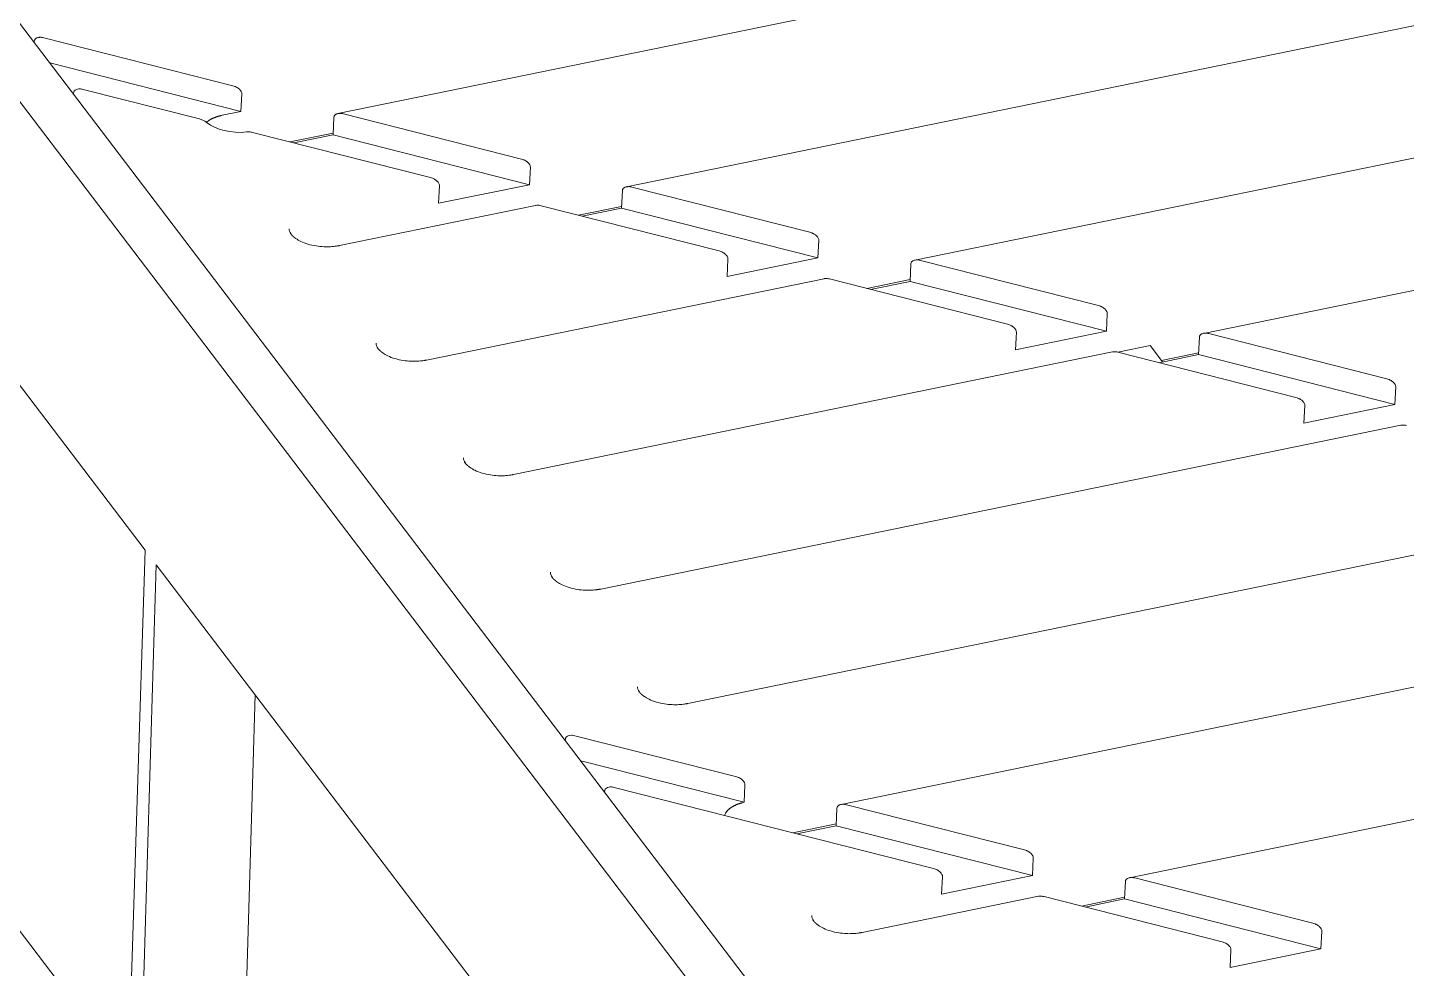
# Model space of a CAD drawing. Header units: millimetres. Extents: x 4267 to 8467, y 166 to 3136.
# Drawn here: x 4756.8 to 4846.7, y 1639.5 to 1700.8 of the extents above; entities that cross this region are included whole.
import ezdxf

# ---------------------------------------------------------------- set-up
doc = ezdxf.new("R2010")
doc.units = ezdxf.units.MM
doc.styles.get("Standard").update_dxf_attribs({"font": 'SimSun.ttf'})
doc.dimstyles.new('ISO-25', dxfattribs={"dimtxt": 2.5, "dimasz": 2.5, "dimexe": 1.25, "dimexo": 0.625, "dimtad": 1, "dimtxsty": 'Standard', "dimcen": 2.5, "dimadec": 0, "dimazin": 0, "dimtfac": 1, "dimtmove": 0, "dimatfit": 3, "dimfxl": 1, "dimarcsym": 0})

msp = doc.modelspace()

# ---------------------------------------------------------------- linework, layer by layer
at = {"linetype": 'Continuous', "lineweight": 5}
for p, q in [((4835.503, 1596.97, 326.374), (4654.46, 1834.855, 326.374)), ((4832.151, 1596.284, 326.374), (4651.108, 1834.169, 326.374)), ((4851.156, 1710.351, 326.374), (4777.037, 1695.184, 326.374)), ((4859.159, 1703.366, 326.374), (4795.843, 1690.409, 326.374)), ((4757.236, 1699.906, 326.374), (4757.23, 1699.819, 326.374)), ((4757.855, 1700.127, 326.374), (4770.189, 1696.996, 326.374)), ((4770.713, 1695.322, 326.374), (4758.243, 1698.488, 326.374)), ((4759.799, 1696.538, 326.374), (4759.792, 1696.452, 326.374)), ((4768.003, 1694.834, 326.374), (4760.418, 1696.76, 326.374)), ((4770.77, 1696.463, 326.374), (4770.713, 1695.322, 326.374)), ((4770.713, 1695.322, 326.374), (4769.491, 1695.072, 326.374)), ((4864.838, 1695.904, 326.374), (4814.649, 1685.635, 326.374)), ((4776.715, 1693.798, 326.374), (4776.772, 1694.939, 326.374)), ((4788.995, 1692.221, 326.374), (4777.391, 1695.167, 326.374)), ((4743.437, 1694.357, 326.374), (4764.457, 1666.736, 326.374)), ((4783.07, 1691.008, 326.374), (4771.463, 1693.955, 326.374)), ((4776.721, 1693.913, 326.374), (4773.901, 1693.336, 326.374)), ((4774.15, 1693.273, 326.374), (4776.715, 1693.798, 326.374)), ((4789.519, 1690.547, 326.374), (4776.715, 1693.798, 326.374)), ((4789.576, 1691.688, 326.374), (4789.519, 1690.547, 326.374)), ((4789.519, 1690.547, 326.374), (4783.594, 1689.334, 326.374)), ((4783.594, 1689.334, 326.374), (4783.651, 1690.476, 326.374)), ((4795.521, 1689.023, 326.374), (4795.578, 1690.164, 326.374)), ((4796.197, 1690.392, 326.374), (4807.801, 1687.446, 326.374)), ((4789.918, 1689.197, 326.374), (4777.128, 1686.58, 326.374)), ((4801.876, 1686.233, 326.374), (4790.272, 1689.18, 326.374)), ((4795.527, 1689.138, 326.374), (4792.707, 1688.561, 326.374)), ((4792.956, 1688.498, 326.374), (4795.521, 1689.023, 326.374)), ((4808.325, 1685.772, 326.374), (4795.521, 1689.023, 326.374)), ((4870.516, 1688.443, 326.374), (4833.455, 1680.86, 326.374)), ((4808.382, 1686.913, 326.374), (4808.325, 1685.772, 326.374)), ((4808.325, 1685.772, 326.374), (4802.4, 1684.559, 326.374)), ((4802.4, 1684.559, 326.374), (4802.457, 1685.701, 326.374)), ((4815.003, 1685.617, 326.374), (4826.607, 1682.671, 326.374)), ((4814.327, 1684.248, 326.374), (4814.384, 1685.389, 326.374)), ((4808.724, 1684.422, 326.374), (4782.807, 1679.119, 326.374)), ((4820.682, 1681.458, 326.374), (4809.078, 1684.405, 326.374)), ((4814.333, 1684.363, 326.374), (4811.513, 1683.786, 326.374)), ((4811.762, 1683.723, 326.374), (4814.327, 1684.248, 326.374)), ((4827.131, 1680.997, 326.374), (4814.327, 1684.248, 326.374)), ((4827.188, 1682.138, 326.374), (4827.131, 1680.997, 326.374)), ((4827.131, 1680.997, 326.374), (4821.206, 1679.785, 326.374)), ((4821.206, 1679.785, 326.374), (4821.263, 1680.926, 326.374)), ((4827.882, 1679.639, 326.374), (4829.979, 1680.069, 326.374)), ((4829.979, 1680.069, 326.374), (4830.796, 1678.995, 326.374)), ((4833.133, 1679.473, 326.374), (4833.19, 1680.614, 326.374)), ((4833.809, 1680.842, 326.374), (4845.413, 1677.896, 326.374)), ((4827.53, 1679.647, 326.374), (4788.485, 1671.657, 326.374)), ((4839.488, 1676.684, 326.374), (4827.884, 1679.63, 326.374)), ((4830.568, 1678.948, 326.374), (4833.133, 1679.473, 326.374)), ((4833.138, 1679.588, 326.374), (4830.721, 1679.094, 326.374)), ((4845.937, 1676.222, 326.374), (4833.133, 1679.473, 326.374)), ((4845.994, 1677.363, 326.374), (4845.937, 1676.222, 326.374)), ((4845.937, 1676.222, 326.374), (4840.012, 1675.01, 326.374)), ((4840.012, 1675.01, 326.374), (4840.069, 1676.151, 326.374)), ((4846.336, 1674.872, 326.374), (4794.163, 1664.196, 326.374)), ((4865.142, 1670.097, 326.374), (4799.842, 1656.735, 326.374)), ((4764.457, 1666.736, 326.374), (4761.888, 1585.741, 326.374)), ((4762.743, 1584.618, 326.374), (4765.184, 1665.782, 326.374)), ((4765.184, 1665.782, 326.374), (4785.727, 1638.789, 326.374)), ((4883.948, 1665.322, 326.374), (4809.829, 1650.155, 326.374)), ((4893.229, 1658.598, 326.374), (4828.635, 1645.381, 326.374)), ((4770.963, 1634.641, 326.374), (4771.642, 1657.295, 326.374)), ((4791.853, 1654.325, 326.374), (4791.859, 1654.412, 326.374)), ((4792.478, 1654.633, 326.374), (4803.035, 1651.953, 326.374)), ((4803.506, 1650.293, 326.374), (4792.866, 1652.994, 326.374)), ((4803.563, 1651.434, 326.374), (4803.506, 1650.293, 326.374)), ((4794.422, 1651.044, 326.374), (4794.416, 1650.958, 326.374)), ((4815.861, 1645.979, 326.374), (4795.041, 1651.266, 326.374)), ((4809.506, 1648.769, 326.374), (4809.563, 1649.91, 326.374)), ((4821.786, 1647.192, 326.374), (4810.183, 1650.138, 326.374)), ((4809.512, 1648.884, 326.374), (4806.693, 1648.307, 326.374)), ((4806.942, 1648.244, 326.374), (4809.506, 1648.769, 326.374)), ((4822.31, 1645.518, 326.374), (4809.506, 1648.769, 326.374)), ((4822.367, 1646.659, 326.374), (4822.31, 1645.518, 326.374)), ((4822.31, 1645.518, 326.374), (4816.385, 1644.306, 326.374)), ((4816.385, 1644.306, 326.374), (4816.442, 1645.447, 326.374)), ((4828.312, 1643.994, 326.374), (4828.369, 1645.135, 326.374)), ((4828.989, 1645.363, 326.374), (4840.592, 1642.417, 326.374)), ((4822.71, 1644.168, 326.374), (4811.198, 1641.813, 326.374)), ((4834.667, 1641.204, 326.374), (4823.064, 1644.151, 326.374)), ((4828.318, 1644.109, 326.374), (4825.499, 1643.532, 326.374)), ((4755.297, 1643.221, 326.374), (4763.375, 1632.607, 326.374)), ((4825.747, 1643.469, 326.374), (4828.312, 1643.994, 326.374)), ((4841.116, 1640.743, 326.374), (4828.312, 1643.994, 326.374)), ((4841.173, 1641.884, 326.374), (4841.116, 1640.743, 326.374)), ((4841.116, 1640.743, 326.374), (4835.191, 1639.531, 326.374)), ((4835.191, 1639.531, 326.374), (4835.248, 1640.672, 326.374))]:
    msp.add_line(p, q, dxfattribs=at)
for points in [[(4769.491, 1695.072), (4769.451, 1695.063, 0.003127), (4769.41, 1695.054, 0.003124), (4769.37, 1695.044, 0.003155), (4769.33, 1695.035, 0.003229), (4769.29, 1695.024, 0.003292), (4769.251, 1695.013, 0.00335), (4769.212, 1695.002, 0.00341), (4769.173, 1694.99, 0.003479), (4769.135, 1694.977, 0.003547), (4769.097, 1694.964, 0.00362), (4769.059, 1694.951, 0.003692), (4769.022, 1694.937, 0.003769), (4768.986, 1694.923, 0.003851), (4768.95, 1694.908, 0.003942), (4768.914, 1694.893, 0.004019), (4768.879, 1694.877, 0.004084), (4768.845, 1694.861, 0.004213), (4768.811, 1694.844, 0.004397), (4768.778, 1694.827, 0.004375), (4768.745, 1694.81, 0.00418), (4768.713, 1694.792, 0.004715), (4768.682, 1694.774, 0.005763), (4768.651, 1694.755, 0.004508), (4768.622, 1694.736, 0.001598), (4768.596, 1694.72, 0.006519), (4768.564, 1694.697, 0.011763), (4768.518, 1694.662, 0.006022), (4768.459, 1694.616, 0.003258)], [(4773.928, 1687.376), (4773.935, 1687.367, 0.002326), (4773.943, 1687.358, 0.002306), (4773.95, 1687.349, 0.002284), (4773.957, 1687.339, 0.002264), (4773.965, 1687.33, 0.002243), (4773.973, 1687.321, 0.002222), (4773.98, 1687.312, 0.002201), (4773.988, 1687.303, 0.002181), (4773.996, 1687.294, 0.002161), (4774.004, 1687.285, 0.002141), (4774.013, 1687.276, 0.002121), (4774.021, 1687.267, 0.002101), (4774.029, 1687.259, 0.002081), (4774.038, 1687.25, 0.002062), (4774.047, 1687.241, 0.002042), (4774.055, 1687.232, 0.002023), (4774.064, 1687.224, 0.002004), (4774.073, 1687.215, 0.001985), (4774.082, 1687.206, 0.001966), (4774.092, 1687.198, 0.001948), (4774.101, 1687.189, 0.00193), (4774.11, 1687.181, 0.001911), (4774.12, 1687.172, 0.001894), (4774.129, 1687.164, 0.00188), (4774.139, 1687.155, 0.001857), (4774.149, 1687.147, 0.001829), (4774.159, 1687.138, 0.001827), (4774.169, 1687.13, 0.001846), (4774.179, 1687.122, 0.001778), (4774.189, 1687.114, 0.001647), (4774.199, 1687.106, 0.001799), (4774.21, 1687.097, 0.002119), (4774.221, 1687.089, 0.001596), (4774.231, 1687.081, 0.000554), (4774.24, 1687.074, 0.002219), (4774.252, 1687.065, 0.003752), (4774.271, 1687.052, 0.001814), (4774.296, 1687.034, 0.000957)], [(4779.607, 1679.915), (4779.614, 1679.906, 0.002337), (4779.621, 1679.897, 0.002317), (4779.628, 1679.887, 0.002295), (4779.636, 1679.878, 0.002274), (4779.643, 1679.869, 0.002252), (4779.651, 1679.86, 0.002231), (4779.659, 1679.851, 0.00221), (4779.667, 1679.842, 0.002189), (4779.675, 1679.833, 0.002168), (4779.683, 1679.824, 0.002148), (4779.691, 1679.815, 0.002127), (4779.699, 1679.806, 0.002107), (4779.708, 1679.797, 0.002087), (4779.716, 1679.789, 0.002067), (4779.725, 1679.78, 0.002047), (4779.734, 1679.771, 0.002027), (4779.743, 1679.762, 0.002007), (4779.752, 1679.754, 0.001988), (4779.761, 1679.745, 0.001969), (4779.77, 1679.736, 0.00195), (4779.779, 1679.728, 0.001931), (4779.789, 1679.719, 0.001912), (4779.798, 1679.711, 0.001894), (4779.808, 1679.702, 0.00188), (4779.818, 1679.694, 0.001857), (4779.827, 1679.685, 0.001828), (4779.837, 1679.677, 0.001826), (4779.847, 1679.669, 0.001844), (4779.857, 1679.661, 0.001776), (4779.868, 1679.652, 0.001644), (4779.878, 1679.644, 0.001796), (4779.888, 1679.636, 0.002114), (4779.899, 1679.628, 0.001592), (4779.909, 1679.62, 0.000554), (4779.919, 1679.613, 0.002212), (4779.931, 1679.604, 0.003738), (4779.95, 1679.591, 0.001807), (4779.975, 1679.573, 0.000954)], [(4785.285, 1672.454), (4785.292, 1672.445, 0.002329), (4785.299, 1672.435, 0.002309), (4785.307, 1672.426, 0.002288), (4785.314, 1672.417, 0.002267), (4785.322, 1672.408, 0.002246), (4785.329, 1672.399, 0.002226), (4785.337, 1672.39, 0.002205), (4785.345, 1672.381, 0.002185), (4785.353, 1672.372, 0.002165), (4785.361, 1672.363, 0.002145), (4785.369, 1672.354, 0.002125), (4785.378, 1672.345, 0.002105), (4785.386, 1672.336, 0.002085), (4785.395, 1672.327, 0.002066), (4785.403, 1672.319, 0.002046), (4785.412, 1672.31, 0.002027), (4785.421, 1672.301, 0.002008), (4785.43, 1672.292, 0.001989), (4785.439, 1672.284, 0.00197), (4785.448, 1672.275, 0.001952), (4785.458, 1672.267, 0.001933), (4785.467, 1672.258, 0.001914), (4785.477, 1672.25, 0.001897), (4785.486, 1672.241, 0.001882), (4785.496, 1672.233, 0.00186), (4785.506, 1672.224, 0.001832), (4785.516, 1672.216, 0.00183), (4785.526, 1672.208, 0.001849), (4785.536, 1672.199, 0.00178), (4785.546, 1672.191, 0.001648), (4785.556, 1672.183, 0.001801), (4785.567, 1672.175, 0.002121), (4785.578, 1672.167, 0.001597), (4785.588, 1672.159, 0.000555), (4785.597, 1672.152, 0.00222), (4785.609, 1672.143, 0.003752), (4785.628, 1672.129, 0.001813), (4785.653, 1672.112, 0.000957)], [(4790.964, 1664.993), (4790.971, 1664.983, 0.002339), (4790.978, 1664.974, 0.00232), (4790.985, 1664.965, 0.002298), (4790.993, 1664.956, 0.002277), (4791, 1664.947, 0.002256), (4791.008, 1664.938, 0.002235), (4791.016, 1664.929, 0.002214), (4791.023, 1664.92, 0.002193), (4791.031, 1664.911, 0.002172), (4791.039, 1664.902, 0.002152), (4791.048, 1664.893, 0.002131), (4791.056, 1664.884, 0.002111), (4791.065, 1664.875, 0.002091), (4791.073, 1664.866, 0.002071), (4791.082, 1664.857, 0.002051), (4791.091, 1664.849, 0.002032), (4791.099, 1664.84, 0.002012), (4791.108, 1664.831, 0.001993), (4791.118, 1664.823, 0.001974), (4791.127, 1664.814, 0.001955), (4791.136, 1664.805, 0.001936), (4791.145, 1664.797, 0.001917), (4791.155, 1664.788, 0.0019), (4791.164, 1664.78, 0.001885), (4791.174, 1664.772, 0.001862), (4791.184, 1664.763, 0.001833), (4791.194, 1664.755, 0.001831), (4791.204, 1664.746, 0.00185), (4791.214, 1664.738, 0.001781), (4791.224, 1664.73, 0.001649), (4791.234, 1664.722, 0.001801), (4791.245, 1664.714, 0.002121), (4791.256, 1664.705, 0.001598), (4791.266, 1664.698, 0.000555), (4791.275, 1664.691, 0.00222), (4791.287, 1664.682, 0.003751), (4791.306, 1664.668, 0.001813), (4791.331, 1664.651, 0.000957)], [(4796.642, 1657.531), (4796.649, 1657.522, 0.002322), (4796.656, 1657.513, 0.002302), (4796.663, 1657.504, 0.00228), (4796.671, 1657.495, 0.00226), (4796.678, 1657.486, 0.00224), (4796.686, 1657.476, 0.00222), (4796.694, 1657.467, 0.002199), (4796.702, 1657.458, 0.00218), (4796.71, 1657.449, 0.002159), (4796.718, 1657.44, 0.00214), (4796.726, 1657.432, 0.00212), (4796.734, 1657.423, 0.002101), (4796.743, 1657.414, 0.002081), (4796.751, 1657.405, 0.002062), (4796.76, 1657.396, 0.002043), (4796.769, 1657.387, 0.002024), (4796.778, 1657.379, 0.002005), (4796.787, 1657.37, 0.001986), (4796.796, 1657.361, 0.001968), (4796.805, 1657.353, 0.00195), (4796.814, 1657.344, 0.001931), (4796.824, 1657.336, 0.001913), (4796.833, 1657.327, 0.001896), (4796.843, 1657.319, 0.001882), (4796.853, 1657.31, 0.00186), (4796.862, 1657.302, 0.001832), (4796.872, 1657.294, 0.001831), (4796.882, 1657.285, 0.00185), (4796.892, 1657.277, 0.001781), (4796.903, 1657.269, 0.00165), (4796.913, 1657.261, 0.001803), (4796.923, 1657.253, 0.002124), (4796.934, 1657.244, 0.0016), (4796.944, 1657.237, 0.000555), (4796.954, 1657.23, 0.002225), (4796.966, 1657.221, 0.003762), (4796.985, 1657.207, 0.001818), (4797.01, 1657.189, 0.00096)], [(4803.505, 1650.293), (4803.448, 1650.279, 0.004752), (4803.39, 1650.265, 0.004685), (4803.333, 1650.249, 0.004743), (4803.276, 1650.232, 0.004971), (4803.219, 1650.215, 0.005153), (4803.163, 1650.196, 0.005326), (4803.108, 1650.176, 0.005503), (4803.053, 1650.154, 0.00572), (4802.999, 1650.132, 0.005933), (4802.946, 1650.108, 0.006172), (4802.895, 1650.084, 0.006411), (4802.844, 1650.058, 0.006677), (4802.794, 1650.031, 0.006957), (4802.746, 1650.003, 0.007272), (4802.7, 1649.974, 0.007565), (4802.654, 1649.944, 0.007852), (4802.611, 1649.913, 0.008269), (4802.569, 1649.881, 0.00882), (4802.529, 1649.848, 0.00896), (4802.491, 1649.815, 0.008731), (4802.455, 1649.78, 0.010038), (4802.421, 1649.745, 0.012531), (4802.389, 1649.707, 0.010004), (4802.36, 1649.672, 0.003607), (4802.334, 1649.639, 0.014729), (4802.307, 1649.597, 0.027256), (4802.272, 1649.529, 0.014171), (4802.23, 1649.441, 0.007681)], [(4807.998, 1642.609), (4808.006, 1642.6, 0.002324), (4808.013, 1642.591, 0.002304), (4808.02, 1642.581, 0.002283), (4808.027, 1642.572, 0.002263), (4808.035, 1642.563, 0.002242), (4808.043, 1642.554, 0.002221), (4808.05, 1642.545, 0.002201), (4808.058, 1642.536, 0.002181), (4808.066, 1642.527, 0.00216), (4808.074, 1642.518, 0.002141), (4808.083, 1642.509, 0.00212), (4808.091, 1642.5, 0.002101), (4808.1, 1642.491, 0.002081), (4808.108, 1642.483, 0.002062), (4808.117, 1642.474, 0.002042), (4808.125, 1642.465, 0.002023), (4808.134, 1642.456, 0.002004), (4808.143, 1642.448, 0.001985), (4808.153, 1642.439, 0.001966), (4808.162, 1642.43, 0.001948), (4808.171, 1642.422, 0.001929), (4808.18, 1642.413, 0.00191), (4808.19, 1642.405, 0.001893), (4808.2, 1642.396, 0.001879), (4808.209, 1642.388, 0.001857), (4808.219, 1642.38, 0.001828), (4808.229, 1642.371, 0.001826), (4808.239, 1642.363, 0.001845), (4808.249, 1642.355, 0.001777), (4808.259, 1642.346, 0.001645), (4808.269, 1642.338, 0.001797), (4808.28, 1642.33, 0.002117), (4808.291, 1642.322, 0.001594), (4808.301, 1642.314, 0.000554), (4808.31, 1642.307, 0.002216), (4808.322, 1642.298, 0.003745), (4808.341, 1642.285, 0.00181), (4808.366, 1642.267, 0.000955)]]:
    msp.add_lwpolyline(points, format="xyb", dxfattribs=at)
for points, knots in [([(4757.236, 1699.906, 326.374), (4757.24, 1699.952, 326.374), (4757.257, 1699.996, 326.374), (4757.306, 1700.052, 326.374), (4757.325, 1700.07, 326.374), (4757.36, 1700.093, 326.374), (4757.379, 1700.104, 326.374), (4757.4, 1700.113, 326.374), (4757.414, 1700.119, 326.374), (4757.422, 1700.123, 326.374), (4757.456, 1700.134, 326.374), (4757.486, 1700.142, 326.374), (4757.538, 1700.151, 326.374), (4757.556, 1700.153, 326.374), (4757.584, 1700.155, 326.374), (4757.599, 1700.156, 326.374), (4757.617, 1700.156, 326.374), (4757.625, 1700.157, 326.374), (4757.63, 1700.157, 326.374), (4757.634, 1700.157, 326.374), (4757.682, 1700.156, 326.374), (4757.756, 1700.152, 326.374), (4757.855, 1700.127, 326.374)], [0, 0, 0, 0, 0.25, 0.25, 0.375, 0.375, 0.4375, 0.46875, 0.46875, 0.5, 0.5, 0.625, 0.625, 0.6875, 0.6875, 0.71875, 0.734375, 0.742188, 0.742188, 0.75, 0.75, 1, 1, 1, 1]), ([(4759.799, 1696.538, 326.374), (4759.802, 1696.574, 326.374), (4759.812, 1696.606, 326.374), (4759.837, 1696.646, 326.374), (4759.843, 1696.655, 326.374), (4759.885, 1696.705, 326.374), (4759.932, 1696.736, 326.374), (4760.037, 1696.773, 326.374), (4760.087, 1696.783, 326.374), (4760.16, 1696.788, 326.374), (4760.18, 1696.789, 326.374), (4760.269, 1696.789, 326.374), (4760.342, 1696.779, 326.374), (4760.418, 1696.76, 326.374)], [0, 0, 0, 0, 0.1875, 0.1875, 0.25, 0.25, 0.5, 0.5, 0.6875, 0.6875, 0.75, 0.75, 1, 1, 1, 1]), ([(4770.189, 1696.996, 326.374), (4770.239, 1696.983, 326.374), (4770.282, 1696.968, 326.374), (4770.337, 1696.946, 326.374), (4770.354, 1696.939, 326.374), (4770.376, 1696.929, 326.374), (4770.387, 1696.924, 326.374), (4770.398, 1696.918, 326.374), (4770.403, 1696.916, 326.374), (4770.406, 1696.914, 326.374), (4770.406, 1696.914, 326.374), (4770.45, 1696.892, 326.374), (4770.487, 1696.869, 326.374), (4770.537, 1696.834, 326.374), (4770.552, 1696.823, 326.374), (4770.574, 1696.805, 326.374), (4770.581, 1696.8, 326.374), (4770.595, 1696.788, 326.374), (4770.601, 1696.783, 326.374), (4770.721, 1696.672, 326.374), (4770.775, 1696.557, 326.374), (4770.77, 1696.463, 326.374)], [0, 0, 0, 0, 0.125, 0.125, 0.1875, 0.1875, 0.21875, 0.234375, 0.242188, 0.242188, 0.25, 0.25, 0.375, 0.375, 0.4375, 0.4375, 0.46875, 0.46875, 0.5, 0.5, 1, 1, 1, 1]), ([(4768.506, 1694.58, 326.374), (4768.484, 1694.598, 326.374), (4768.46, 1694.615, 326.374), (4768.426, 1694.639, 326.374), (4768.419, 1694.644, 326.374), (4768.352, 1694.689, 326.374), (4768.291, 1694.723, 326.374), (4768.152, 1694.788, 326.374), (4768.077, 1694.815, 326.374), (4768.003, 1694.834, 326.374)], [0.4155881, 0.4155881, 0.4155881, 0.4155881, 0.5, 0.5, 0.53125, 0.53125, 0.75, 0.75, 1, 1, 1, 1]), ([(4776.772, 1694.939, 326.374), (4776.774, 1694.986, 326.374), (4776.791, 1695.031, 326.374), (4776.839, 1695.089, 326.374), (4776.858, 1695.107, 326.374), (4776.893, 1695.131, 326.374), (4776.911, 1695.142, 326.374), (4776.932, 1695.151, 326.374), (4776.946, 1695.158, 326.374), (4776.955, 1695.161, 326.374), (4776.988, 1695.173, 326.374), (4777.018, 1695.181, 326.374), (4777.07, 1695.19, 326.374), (4777.089, 1695.193, 326.374), (4777.118, 1695.195, 326.374), (4777.133, 1695.196, 326.374), (4777.151, 1695.196, 326.374), (4777.158, 1695.196, 326.374), (4777.164, 1695.196, 326.374), (4777.167, 1695.196, 326.374), (4777.216, 1695.196, 326.374), (4777.291, 1695.192, 326.374), (4777.391, 1695.167, 326.374)], [0, 0, 0, 0, 0.25, 0.25, 0.375, 0.375, 0.4375, 0.46875, 0.46875, 0.5, 0.5, 0.625, 0.625, 0.6875, 0.6875, 0.71875, 0.734375, 0.742188, 0.742188, 0.75, 0.75, 1, 1, 1, 1]), ([(4771.463, 1693.955, 326.374), (4771.389, 1693.974, 326.374), (4771.314, 1693.985, 326.374), (4771.184, 1693.991, 326.374), (4771.131, 1693.99, 326.374), (4771.082, 1693.984, 326.374)], [0, 0, 0, 0, 0.25, 0.25, 0.4277492, 0.4277492, 0.4277492, 0.4277492]), ([(4788.995, 1692.221, 326.374), (4789.045, 1692.208, 326.374), (4789.088, 1692.193, 326.374), (4789.143, 1692.171, 326.374), (4789.16, 1692.164, 326.374), (4789.182, 1692.154, 326.374), (4789.193, 1692.149, 326.374), (4789.204, 1692.143, 326.374), (4789.208, 1692.141, 326.374), (4789.211, 1692.139, 326.374), (4789.212, 1692.139, 326.374), (4789.256, 1692.117, 326.374), (4789.293, 1692.094, 326.374), (4789.343, 1692.059, 326.374), (4789.358, 1692.048, 326.374), (4789.38, 1692.03, 326.374), (4789.387, 1692.025, 326.374), (4789.401, 1692.013, 326.374), (4789.407, 1692.008, 326.374), (4789.527, 1691.898, 326.374), (4789.581, 1691.782, 326.374), (4789.576, 1691.688, 326.374)], [0, 0, 0, 0, 0.125, 0.125, 0.1875, 0.1875, 0.21875, 0.234375, 0.242188, 0.242188, 0.25, 0.25, 0.375, 0.375, 0.4375, 0.4375, 0.46875, 0.46875, 0.5, 0.5, 1, 1, 1, 1]), ([(4783.651, 1690.476, 326.374), (4783.653, 1690.523, 326.374), (4783.641, 1690.574, 326.374), (4783.601, 1690.655, 326.374), (4783.584, 1690.682, 326.374), (4783.552, 1690.723, 326.374), (4783.535, 1690.743, 326.374), (4783.516, 1690.763, 326.374), (4783.502, 1690.776, 326.374), (4783.495, 1690.783, 326.374), (4783.463, 1690.812, 326.374), (4783.434, 1690.835, 326.374), (4783.385, 1690.87, 326.374), (4783.367, 1690.882, 326.374), (4783.339, 1690.898, 326.374), (4783.325, 1690.907, 326.374), (4783.307, 1690.916, 326.374), (4783.3, 1690.92, 326.374), (4783.294, 1690.923, 326.374), (4783.291, 1690.925, 326.374), (4783.243, 1690.949, 326.374), (4783.17, 1690.983, 326.374), (4783.07, 1691.008, 326.374)], [0, 0, 0, 0, 0.25, 0.25, 0.375, 0.375, 0.4375, 0.46875, 0.46875, 0.5, 0.5, 0.625, 0.625, 0.6875, 0.6875, 0.71875, 0.734375, 0.742188, 0.742188, 0.75, 0.75, 1, 1, 1, 1]), ([(4795.578, 1690.164, 326.374), (4795.58, 1690.211, 326.374), (4795.597, 1690.256, 326.374), (4795.645, 1690.314, 326.374), (4795.664, 1690.332, 326.374), (4795.699, 1690.356, 326.374), (4795.717, 1690.367, 326.374), (4795.738, 1690.376, 326.374), (4795.752, 1690.383, 326.374), (4795.76, 1690.386, 326.374), (4795.794, 1690.398, 326.374), (4795.824, 1690.407, 326.374), (4795.876, 1690.415, 326.374), (4795.895, 1690.417, 326.374), (4795.924, 1690.42, 326.374), (4795.938, 1690.421, 326.374), (4795.956, 1690.421, 326.374), (4795.964, 1690.421, 326.374), (4795.97, 1690.421, 326.374), (4795.973, 1690.421, 326.374), (4796.022, 1690.421, 326.374), (4796.097, 1690.417, 326.374), (4796.197, 1690.392, 326.374)], [0, 0, 0, 0, 0.25, 0.25, 0.375, 0.375, 0.4375, 0.46875, 0.46875, 0.5, 0.5, 0.625, 0.625, 0.6875, 0.6875, 0.71875, 0.734375, 0.742188, 0.742188, 0.75, 0.75, 1, 1, 1, 1]), ([(4790.272, 1689.179, 326.374), (4790.222, 1689.192, 326.374), (4790.178, 1689.2, 326.374), (4790.122, 1689.206, 326.374), (4790.106, 1689.207, 326.374), (4790.083, 1689.208, 326.374), (4790.072, 1689.209, 326.374), (4790.06, 1689.209, 326.374), (4790.056, 1689.209, 326.374), (4790.053, 1689.209, 326.374), (4790.052, 1689.209, 326.374), (4790.007, 1689.209, 326.374), (4789.969, 1689.206, 326.374), (4789.928, 1689.199, 326.374), (4789.922, 1689.198, 326.374), (4789.918, 1689.197, 326.374)], [0, 0, 0, 0, 0.125, 0.125, 0.1875, 0.1875, 0.21875, 0.234375, 0.2421875, 0.2421875, 0.25, 0.25, 0.375, 0.375, 0.3965251, 0.3965251, 0.3965251, 0.3965251]), ([(4807.801, 1687.446, 326.374), (4807.851, 1687.433, 326.374), (4807.894, 1687.418, 326.374), (4807.949, 1687.396, 326.374), (4807.966, 1687.389, 326.374), (4807.988, 1687.379, 326.374), (4807.999, 1687.374, 326.374), (4808.01, 1687.368, 326.374), (4808.014, 1687.366, 326.374), (4808.017, 1687.364, 326.374), (4808.018, 1687.364, 326.374), (4808.062, 1687.342, 326.374), (4808.099, 1687.319, 326.374), (4808.149, 1687.285, 326.374), (4808.164, 1687.273, 326.374), (4808.186, 1687.255, 326.374), (4808.193, 1687.25, 326.374), (4808.207, 1687.238, 326.374), (4808.212, 1687.233, 326.374), (4808.333, 1687.123, 326.374), (4808.387, 1687.007, 326.374), (4808.382, 1686.913, 326.374)], [0, 0, 0, 0, 0.125, 0.125, 0.1875, 0.1875, 0.21875, 0.234375, 0.242188, 0.242188, 0.25, 0.25, 0.375, 0.375, 0.4375, 0.4375, 0.46875, 0.46875, 0.5, 0.5, 1, 1, 1, 1]), ([(4777.128, 1686.58, 326.374), (4777.126, 1686.579, 326.374), (4777.122, 1686.579, 326.374), (4777.115, 1686.577, 326.374), (4777.105, 1686.575, 326.374), (4777.095, 1686.573, 326.374), (4777.074, 1686.569, 326.374), (4777.044, 1686.564, 326.374), (4776.981, 1686.553, 326.374), (4776.913, 1686.542, 326.374), (4776.788, 1686.525, 326.374), (4776.645, 1686.511, 326.374), (4776.4, 1686.498, 326.374), (4776.059, 1686.499, 326.374), (4775.394, 1686.566, 326.374), (4774.748, 1686.759, 326.374), (4774.387, 1686.972, 326.374), (4774.296, 1687.034, 326.374)], [0, 0, 0, 0, 0.0013979, 0.0027997, 0.0045575, 0.0080917, 0.0098683, 0.0188439, 0.0279802, 0.051521, 0.063686, 0.1083241, 0.1422974, 0.2157643, 0.3167263, 0.5500747, 0.6450333, 0.6450333, 0.6450333, 0.6450333]), ([(4802.457, 1685.701, 326.374), (4802.459, 1685.748, 326.374), (4802.447, 1685.8, 326.374), (4802.407, 1685.88, 326.374), (4802.389, 1685.907, 326.374), (4802.358, 1685.948, 326.374), (4802.341, 1685.968, 326.374), (4802.322, 1685.988, 326.374), (4802.308, 1686.001, 326.374), (4802.301, 1686.008, 326.374), (4802.269, 1686.037, 326.374), (4802.24, 1686.061, 326.374), (4802.191, 1686.095, 326.374), (4802.173, 1686.107, 326.374), (4802.145, 1686.123, 326.374), (4802.131, 1686.132, 326.374), (4802.113, 1686.141, 326.374), (4802.105, 1686.145, 326.374), (4802.1, 1686.148, 326.374), (4802.097, 1686.15, 326.374), (4802.049, 1686.174, 326.374), (4801.976, 1686.208, 326.374), (4801.876, 1686.233, 326.374)], [0, 0, 0, 0, 0.25, 0.25, 0.375, 0.375, 0.4375, 0.46875, 0.46875, 0.5, 0.5, 0.625, 0.625, 0.6875, 0.6875, 0.71875, 0.734375, 0.742188, 0.742188, 0.75, 0.75, 1, 1, 1, 1]), ([(4814.384, 1685.389, 326.374), (4814.386, 1685.438, 326.374), (4814.403, 1685.481, 326.374), (4814.441, 1685.528, 326.374), (4814.45, 1685.538, 326.374), (4814.49, 1685.575, 326.374), (4814.528, 1685.597, 326.374), (4814.633, 1685.636, 326.374), (4814.703, 1685.647, 326.374), (4814.8, 1685.646, 326.374), (4814.817, 1685.646, 326.374), (4814.89, 1685.641, 326.374), (4814.946, 1685.632, 326.374), (4815.003, 1685.617, 326.374)], [0, 0, 0, 0, 0.25, 0.25, 0.3125, 0.3125, 0.5, 0.5, 0.75, 0.75, 0.8125, 0.8125, 1, 1, 1, 1]), ([(4809.078, 1684.405, 326.374), (4809.028, 1684.417, 326.374), (4808.984, 1684.425, 326.374), (4808.928, 1684.431, 326.374), (4808.911, 1684.432, 326.374), (4808.889, 1684.433, 326.374), (4808.878, 1684.434, 326.374), (4808.866, 1684.434, 326.374), (4808.862, 1684.434, 326.374), (4808.859, 1684.434, 326.374), (4808.858, 1684.434, 326.374), (4808.813, 1684.434, 326.374), (4808.775, 1684.431, 326.374), (4808.734, 1684.424, 326.374), (4808.728, 1684.423, 326.374), (4808.724, 1684.422, 326.374)], [0, 0, 0, 0, 0.125, 0.125, 0.1875, 0.1875, 0.21875, 0.234375, 0.2421875, 0.2421875, 0.25, 0.25, 0.375, 0.375, 0.3965247, 0.3965247, 0.3965247, 0.3965247]), ([(4826.607, 1682.671, 326.374), (4826.657, 1682.658, 326.374), (4826.7, 1682.643, 326.374), (4826.755, 1682.621, 326.374), (4826.772, 1682.614, 326.374), (4826.794, 1682.604, 326.374), (4826.805, 1682.599, 326.374), (4826.816, 1682.593, 326.374), (4826.82, 1682.591, 326.374), (4826.823, 1682.59, 326.374), (4826.824, 1682.589, 326.374), (4826.868, 1682.567, 326.374), (4826.905, 1682.544, 326.374), (4826.955, 1682.51, 326.374), (4826.97, 1682.498, 326.374), (4826.992, 1682.481, 326.374), (4826.999, 1682.475, 326.374), (4827.013, 1682.463, 326.374), (4827.018, 1682.458, 326.374), (4827.139, 1682.348, 326.374), (4827.193, 1682.232, 326.374), (4827.188, 1682.138, 326.374)], [0, 0, 0, 0, 0.125, 0.125, 0.1875, 0.1875, 0.21875, 0.234375, 0.242188, 0.242188, 0.25, 0.25, 0.375, 0.375, 0.4375, 0.4375, 0.46875, 0.46875, 0.5, 0.5, 1, 1, 1, 1]), ([(4821.263, 1680.926, 326.374), (4821.265, 1680.973, 326.374), (4821.253, 1681.025, 326.374), (4821.213, 1681.105, 326.374), (4821.195, 1681.132, 326.374), (4821.164, 1681.173, 326.374), (4821.147, 1681.193, 326.374), (4821.128, 1681.213, 326.374), (4821.114, 1681.226, 326.374), (4821.107, 1681.234, 326.374), (4821.075, 1681.262, 326.374), (4821.046, 1681.286, 326.374), (4820.997, 1681.32, 326.374), (4820.979, 1681.332, 326.374), (4820.951, 1681.348, 326.374), (4820.936, 1681.357, 326.374), (4820.919, 1681.366, 326.374), (4820.911, 1681.37, 326.374), (4820.906, 1681.373, 326.374), (4820.903, 1681.375, 326.374), (4820.855, 1681.399, 326.374), (4820.782, 1681.433, 326.374), (4820.681, 1681.458, 326.374)], [0, 0, 0, 0, 0.25, 0.25, 0.375, 0.375, 0.4375, 0.46875, 0.46875, 0.5, 0.5, 0.625, 0.625, 0.6875, 0.6875, 0.71875, 0.734375, 0.742188, 0.742188, 0.75, 0.75, 1, 1, 1, 1]), ([(4833.19, 1680.614, 326.374), (4833.192, 1680.661, 326.374), (4833.209, 1680.706, 326.374), (4833.256, 1680.764, 326.374), (4833.276, 1680.782, 326.374), (4833.31, 1680.806, 326.374), (4833.329, 1680.817, 326.374), (4833.35, 1680.827, 326.374), (4833.364, 1680.833, 326.374), (4833.372, 1680.836, 326.374), (4833.406, 1680.848, 326.374), (4833.436, 1680.857, 326.374), (4833.488, 1680.865, 326.374), (4833.507, 1680.868, 326.374), (4833.536, 1680.87, 326.374), (4833.55, 1680.871, 326.374), (4833.568, 1680.871, 326.374), (4833.576, 1680.872, 326.374), (4833.581, 1680.872, 326.374), (4833.585, 1680.872, 326.374), (4833.634, 1680.871, 326.374), (4833.709, 1680.868, 326.374), (4833.809, 1680.842, 326.374)], [0, 0, 0, 0, 0.25, 0.25, 0.375, 0.375, 0.4375, 0.46875, 0.46875, 0.5, 0.5, 0.625, 0.625, 0.6875, 0.6875, 0.71875, 0.734375, 0.742188, 0.742188, 0.75, 0.75, 1, 1, 1, 1]), ([(4782.807, 1679.119, 326.374), (4782.805, 1679.118, 326.374), (4782.8, 1679.117, 326.374), (4782.794, 1679.116, 326.374), (4782.784, 1679.114, 326.374), (4782.773, 1679.112, 326.374), (4782.752, 1679.108, 326.374), (4782.722, 1679.102, 326.374), (4782.66, 1679.091, 326.374), (4782.591, 1679.081, 326.374), (4782.466, 1679.064, 326.374), (4782.323, 1679.05, 326.374), (4782.078, 1679.037, 326.374), (4781.738, 1679.038, 326.374), (4781.072, 1679.105, 326.374), (4780.427, 1679.298, 326.374), (4780.066, 1679.51, 326.374), (4779.975, 1679.573, 326.374)], [0, 0, 0, 0, 0.0013979, 0.0027997, 0.0045575, 0.0080917, 0.0098683, 0.0188439, 0.0279802, 0.051521, 0.063686, 0.1083241, 0.1422974, 0.2157643, 0.3167263, 0.5500747, 0.6450333, 0.6450333, 0.6450333, 0.6450333]), ([(4827.884, 1679.63, 326.374), (4827.834, 1679.642, 326.374), (4827.79, 1679.65, 326.374), (4827.734, 1679.656, 326.374), (4827.717, 1679.657, 326.374), (4827.695, 1679.658, 326.374), (4827.684, 1679.659, 326.374), (4827.672, 1679.659, 326.374), (4827.668, 1679.659, 326.374), (4827.665, 1679.659, 326.374), (4827.664, 1679.659, 326.374), (4827.619, 1679.659, 326.374), (4827.581, 1679.656, 326.374), (4827.54, 1679.649, 326.374), (4827.534, 1679.648, 326.374), (4827.53, 1679.647, 326.374)], [0, 0, 0, 0, 0.125, 0.125, 0.1875, 0.1875, 0.21875, 0.234375, 0.2421875, 0.2421875, 0.25, 0.25, 0.375, 0.375, 0.396525, 0.396525, 0.396525, 0.396525]), ([(4845.413, 1677.896, 326.374), (4845.463, 1677.883, 326.374), (4845.506, 1677.868, 326.374), (4845.561, 1677.846, 326.374), (4845.578, 1677.839, 326.374), (4845.6, 1677.829, 326.374), (4845.61, 1677.824, 326.374), (4845.622, 1677.818, 326.374), (4845.626, 1677.816, 326.374), (4845.629, 1677.815, 326.374), (4845.63, 1677.814, 326.374), (4845.674, 1677.792, 326.374), (4845.711, 1677.769, 326.374), (4845.761, 1677.735, 326.374), (4845.776, 1677.723, 326.374), (4845.798, 1677.706, 326.374), (4845.805, 1677.7, 326.374), (4845.819, 1677.688, 326.374), (4845.824, 1677.683, 326.374), (4845.945, 1677.573, 326.374), (4845.998, 1677.457, 326.374), (4845.994, 1677.363, 326.374)], [0, 0, 0, 0, 0.125, 0.125, 0.1875, 0.1875, 0.21875, 0.234375, 0.242188, 0.242188, 0.25, 0.25, 0.375, 0.375, 0.4375, 0.4375, 0.46875, 0.46875, 0.5, 0.5, 1, 1, 1, 1]), ([(4840.069, 1676.151, 326.374), (4840.071, 1676.198, 326.374), (4840.059, 1676.25, 326.374), (4840.019, 1676.33, 326.374), (4840.001, 1676.357, 326.374), (4839.97, 1676.398, 326.374), (4839.953, 1676.418, 326.374), (4839.934, 1676.438, 326.374), (4839.92, 1676.451, 326.374), (4839.913, 1676.459, 326.374), (4839.881, 1676.487, 326.374), (4839.852, 1676.511, 326.374), (4839.802, 1676.545, 326.374), (4839.785, 1676.557, 326.374), (4839.757, 1676.573, 326.374), (4839.742, 1676.582, 326.374), (4839.725, 1676.591, 326.374), (4839.717, 1676.595, 326.374), (4839.712, 1676.598, 326.374), (4839.709, 1676.6, 326.374), (4839.661, 1676.624, 326.374), (4839.588, 1676.658, 326.374), (4839.488, 1676.684, 326.374)], [0, 0, 0, 0, 0.25, 0.25, 0.375, 0.375, 0.4375, 0.46875, 0.46875, 0.5, 0.5, 0.625, 0.625, 0.6875, 0.6875, 0.71875, 0.734375, 0.742188, 0.742188, 0.75, 0.75, 1, 1, 1, 1]), ([(4846.69, 1674.855, 326.374), (4846.64, 1674.868, 326.374), (4846.596, 1674.875, 326.374), (4846.54, 1674.881, 326.374), (4846.523, 1674.882, 326.374), (4846.501, 1674.883, 326.374), (4846.49, 1674.884, 326.374), (4846.478, 1674.884, 326.374), (4846.474, 1674.884, 326.374), (4846.471, 1674.884, 326.374), (4846.47, 1674.884, 326.374), (4846.425, 1674.884, 326.374), (4846.386, 1674.881, 326.374), (4846.346, 1674.874, 326.374), (4846.34, 1674.873, 326.374), (4846.336, 1674.872, 326.374)], [0, 0, 0, 0, 0.125, 0.125, 0.1875, 0.1875, 0.21875, 0.234375, 0.2421875, 0.2421875, 0.25, 0.25, 0.375, 0.375, 0.3965252, 0.3965252, 0.3965252, 0.3965252]), ([(4788.485, 1671.657, 326.374), (4788.483, 1671.657, 326.374), (4788.479, 1671.656, 326.374), (4788.472, 1671.655, 326.374), (4788.462, 1671.653, 326.374), (4788.452, 1671.651, 326.374), (4788.43, 1671.647, 326.374), (4788.401, 1671.641, 326.374), (4788.338, 1671.63, 326.374), (4788.269, 1671.62, 326.374), (4788.145, 1671.603, 326.374), (4788.001, 1671.589, 326.374), (4787.757, 1671.575, 326.374), (4787.416, 1671.577, 326.374), (4786.75, 1671.644, 326.374), (4786.105, 1671.837, 326.374), (4785.744, 1672.049, 326.374), (4785.653, 1672.112, 326.374)], [0, 0, 0, 0, 0.0013979, 0.0027997, 0.0045575, 0.0080917, 0.0098683, 0.0188439, 0.0279802, 0.051521, 0.063686, 0.1083241, 0.1422974, 0.2157643, 0.3167263, 0.5500747, 0.6450333, 0.6450333, 0.6450333, 0.6450333]), ([(4794.163, 1664.196, 326.374), (4794.161, 1664.196, 326.374), (4794.157, 1664.195, 326.374), (4794.15, 1664.194, 326.374), (4794.14, 1664.192, 326.374), (4794.13, 1664.19, 326.374), (4794.109, 1664.185, 326.374), (4794.079, 1664.18, 326.374), (4794.016, 1664.169, 326.374), (4793.948, 1664.158, 326.374), (4793.823, 1664.142, 326.374), (4793.68, 1664.127, 326.374), (4793.435, 1664.114, 326.374), (4793.094, 1664.115, 326.374), (4792.429, 1664.183, 326.374), (4791.783, 1664.375, 326.374), (4791.423, 1664.588, 326.374), (4791.331, 1664.651, 326.374)], [0, 0, 0, 0, 0.0013979, 0.0027997, 0.0045575, 0.0080917, 0.0098683, 0.0188439, 0.0279802, 0.051521, 0.063686, 0.1083241, 0.1422974, 0.2157643, 0.3167263, 0.5500747, 0.6450333, 0.6450333, 0.6450333, 0.6450333]), ([(4799.842, 1656.735, 326.374), (4799.84, 1656.735, 326.374), (4799.835, 1656.734, 326.374), (4799.829, 1656.732, 326.374), (4799.819, 1656.73, 326.374), (4799.808, 1656.728, 326.374), (4799.787, 1656.724, 326.374), (4799.757, 1656.719, 326.374), (4799.695, 1656.708, 326.374), (4799.626, 1656.697, 326.374), (4799.501, 1656.681, 326.374), (4799.358, 1656.666, 326.374), (4799.113, 1656.653, 326.374), (4798.773, 1656.654, 326.374), (4798.107, 1656.721, 326.374), (4797.462, 1656.914, 326.374), (4797.101, 1657.127, 326.374), (4797.01, 1657.189, 326.374)], [0, 0, 0, 0, 0.0013979, 0.0027997, 0.0045575, 0.0080917, 0.0098683, 0.0188439, 0.0279802, 0.051521, 0.063686, 0.1083241, 0.1422974, 0.2157643, 0.3167263, 0.5500747, 0.6450333, 0.6450333, 0.6450333, 0.6450333]), ([(4792.478, 1654.633, 326.374), (4792.422, 1654.648, 326.374), (4792.366, 1654.657, 326.374), (4792.294, 1654.662, 326.374), (4792.277, 1654.663, 326.374), (4792.181, 1654.663, 326.374), (4792.112, 1654.652, 326.374), (4792.007, 1654.615, 326.374), (4791.969, 1654.594, 326.374), (4791.929, 1654.558, 326.374), (4791.919, 1654.548, 326.374), (4791.88, 1654.502, 326.374), (4791.863, 1654.46, 326.374), (4791.859, 1654.412, 326.374)], [0, 0, 0, 0, 0.1875, 0.1875, 0.25, 0.25, 0.5, 0.5, 0.6875, 0.6875, 0.75, 0.75, 1, 1, 1, 1]), ([(4794.422, 1651.044, 326.374), (4794.425, 1651.08, 326.374), (4794.436, 1651.113, 326.374), (4794.46, 1651.152, 326.374), (4794.466, 1651.161, 326.374), (4794.508, 1651.211, 326.374), (4794.555, 1651.242, 326.374), (4794.66, 1651.28, 326.374), (4794.71, 1651.29, 326.374), (4794.783, 1651.295, 326.374), (4794.803, 1651.295, 326.374), (4794.892, 1651.295, 326.374), (4794.965, 1651.285, 326.374), (4795.041, 1651.266, 326.374)], [0, 0, 0, 0, 0.1875, 0.1875, 0.25, 0.25, 0.5, 0.5, 0.6875, 0.6875, 0.75, 0.75, 1, 1, 1, 1]), ([(4803.034, 1651.952, 326.374), (4803.1, 1651.936, 326.374), (4803.162, 1651.912, 326.374), (4803.252, 1651.864, 326.374), (4803.283, 1651.845, 326.374), (4803.339, 1651.806, 326.374), (4803.365, 1651.786, 326.374), (4803.395, 1651.758, 326.374), (4803.403, 1651.751, 326.374), (4803.455, 1651.701, 326.374), (4803.49, 1651.655, 326.374), (4803.519, 1651.603, 326.374), (4803.524, 1651.594, 326.374), (4803.553, 1651.533, 326.374), (4803.565, 1651.482, 326.374), (4803.563, 1651.434, 326.374)], [0, 0, 0, 0, 0.25, 0.25, 0.375, 0.375, 0.5, 0.5, 0.53125, 0.53125, 0.75, 0.75, 0.78125, 0.78125, 1, 1, 1, 1]), ([(4809.564, 1649.91, 326.374), (4809.566, 1649.957, 326.374), (4809.583, 1650.002, 326.374), (4809.63, 1650.06, 326.374), (4809.65, 1650.078, 326.374), (4809.684, 1650.102, 326.374), (4809.703, 1650.113, 326.374), (4809.724, 1650.123, 326.374), (4809.738, 1650.129, 326.374), (4809.746, 1650.132, 326.374), (4809.779, 1650.144, 326.374), (4809.81, 1650.153, 326.374), (4809.862, 1650.161, 326.374), (4809.88, 1650.164, 326.374), (4809.909, 1650.166, 326.374), (4809.924, 1650.167, 326.374), (4809.942, 1650.167, 326.374), (4809.95, 1650.167, 326.374), (4809.955, 1650.167, 326.374), (4809.959, 1650.167, 326.374), (4810.008, 1650.167, 326.374), (4810.082, 1650.164, 326.374), (4810.183, 1650.138, 326.374)], [0, 0, 0, 0, 0.25, 0.25, 0.375, 0.375, 0.4375, 0.46875, 0.46875, 0.5, 0.5, 0.625, 0.625, 0.6875, 0.6875, 0.71875, 0.734375, 0.742188, 0.742188, 0.75, 0.75, 1, 1, 1, 1]), ([(4821.786, 1647.192, 326.374), (4821.836, 1647.179, 326.374), (4821.88, 1647.164, 326.374), (4821.935, 1647.142, 326.374), (4821.951, 1647.135, 326.374), (4821.974, 1647.125, 326.374), (4821.984, 1647.12, 326.374), (4821.995, 1647.114, 326.374), (4822, 1647.112, 326.374), (4822.003, 1647.111, 326.374), (4822.003, 1647.11, 326.374), (4822.047, 1647.088, 326.374), (4822.085, 1647.065, 326.374), (4822.134, 1647.031, 326.374), (4822.15, 1647.019, 326.374), (4822.172, 1647.002, 326.374), (4822.179, 1646.996, 326.374), (4822.192, 1646.984, 326.374), (4822.198, 1646.979, 326.374), (4822.319, 1646.869, 326.374), (4822.372, 1646.753, 326.374), (4822.367, 1646.659, 326.374)], [0, 0, 0, 0, 0.125, 0.125, 0.1875, 0.1875, 0.21875, 0.234375, 0.242188, 0.242188, 0.25, 0.25, 0.375, 0.375, 0.4375, 0.4375, 0.46875, 0.46875, 0.5, 0.5, 1, 1, 1, 1]), ([(4816.442, 1645.447, 326.374), (4816.445, 1645.494, 326.374), (4816.433, 1645.546, 326.374), (4816.392, 1645.626, 326.374), (4816.375, 1645.653, 326.374), (4816.344, 1645.694, 326.374), (4816.327, 1645.714, 326.374), (4816.307, 1645.734, 326.374), (4816.294, 1645.747, 326.374), (4816.286, 1645.754, 326.374), (4816.255, 1645.783, 326.374), (4816.226, 1645.807, 326.374), (4816.176, 1645.841, 326.374), (4816.158, 1645.853, 326.374), (4816.131, 1645.869, 326.374), (4816.116, 1645.878, 326.374), (4816.099, 1645.887, 326.374), (4816.091, 1645.891, 326.374), (4816.086, 1645.894, 326.374), (4816.082, 1645.896, 326.374), (4816.034, 1645.92, 326.374), (4815.962, 1645.954, 326.374), (4815.861, 1645.979, 326.374)], [0, 0, 0, 0, 0.25, 0.25, 0.375, 0.375, 0.4375, 0.46875, 0.46875, 0.5, 0.5, 0.625, 0.625, 0.6875, 0.6875, 0.71875, 0.734375, 0.742188, 0.742188, 0.75, 0.75, 1, 1, 1, 1]), ([(4828.369, 1645.135, 326.374), (4828.372, 1645.184, 326.374), (4828.388, 1645.227, 326.374), (4828.426, 1645.274, 326.374), (4828.436, 1645.285, 326.374), (4828.476, 1645.321, 326.374), (4828.513, 1645.343, 326.374), (4828.619, 1645.382, 326.374), (4828.689, 1645.393, 326.374), (4828.786, 1645.392, 326.374), (4828.802, 1645.392, 326.374), (4828.875, 1645.387, 326.374), (4828.931, 1645.378, 326.374), (4828.988, 1645.363, 326.374)], [0, 0, 0, 0, 0.25, 0.25, 0.3125, 0.3125, 0.5, 0.5, 0.75, 0.75, 0.8125, 0.8125, 1, 1, 1, 1]), ([(4823.063, 1644.151, 326.374), (4823.013, 1644.163, 326.374), (4822.97, 1644.171, 326.374), (4822.914, 1644.177, 326.374), (4822.897, 1644.178, 326.374), (4822.874, 1644.179, 326.374), (4822.864, 1644.18, 326.374), (4822.852, 1644.18, 326.374), (4822.847, 1644.18, 326.374), (4822.844, 1644.18, 326.374), (4822.844, 1644.18, 326.374), (4822.799, 1644.18, 326.374), (4822.76, 1644.177, 326.374), (4822.72, 1644.17, 326.374), (4822.714, 1644.169, 326.374), (4822.71, 1644.168, 326.374)], [0, 0, 0, 0, 0.125, 0.125, 0.1875, 0.1875, 0.21875, 0.234375, 0.2421875, 0.2421875, 0.25, 0.25, 0.375, 0.375, 0.3965245, 0.3965245, 0.3965245, 0.3965245]), ([(4840.592, 1642.417, 326.374), (4840.642, 1642.404, 326.374), (4840.686, 1642.389, 326.374), (4840.741, 1642.367, 326.374), (4840.757, 1642.36, 326.374), (4840.78, 1642.35, 326.374), (4840.79, 1642.345, 326.374), (4840.801, 1642.339, 326.374), (4840.806, 1642.337, 326.374), (4840.809, 1642.336, 326.374), (4840.809, 1642.335, 326.374), (4840.853, 1642.313, 326.374), (4840.891, 1642.29, 326.374), (4840.94, 1642.256, 326.374), (4840.956, 1642.244, 326.374), (4840.978, 1642.227, 326.374), (4840.985, 1642.221, 326.374), (4840.998, 1642.209, 326.374), (4841.004, 1642.204, 326.374), (4841.125, 1642.094, 326.374), (4841.178, 1641.978, 326.374), (4841.173, 1641.884, 326.374)], [0, 0, 0, 0, 0.125, 0.125, 0.1875, 0.1875, 0.21875, 0.234375, 0.242188, 0.242188, 0.25, 0.25, 0.375, 0.375, 0.4375, 0.4375, 0.46875, 0.46875, 0.5, 0.5, 1, 1, 1, 1]), ([(4811.198, 1641.813, 326.374), (4811.196, 1641.812, 326.374), (4811.192, 1641.811, 326.374), (4811.185, 1641.81, 326.374), (4811.176, 1641.808, 326.374), (4811.165, 1641.806, 326.374), (4811.144, 1641.802, 326.374), (4811.114, 1641.796, 326.374), (4811.051, 1641.785, 326.374), (4810.983, 1641.775, 326.374), (4810.858, 1641.758, 326.374), (4810.715, 1641.744, 326.374), (4810.47, 1641.731, 326.374), (4810.129, 1641.732, 326.374), (4809.464, 1641.799, 326.374), (4808.818, 1641.992, 326.374), (4808.458, 1642.204, 326.374), (4808.366, 1642.267, 326.374)], [0, 0, 0, 0, 0.0013979, 0.0027997, 0.0045575, 0.0080917, 0.0098683, 0.0188439, 0.0279802, 0.051521, 0.063686, 0.1083241, 0.1422974, 0.2157643, 0.3167263, 0.5500747, 0.6450333, 0.6450333, 0.6450333, 0.6450333]), ([(4835.248, 1640.672, 326.374), (4835.251, 1640.719, 326.374), (4835.239, 1640.771, 326.374), (4835.198, 1640.851, 326.374), (4835.181, 1640.878, 326.374), (4835.15, 1640.919, 326.374), (4835.132, 1640.939, 326.374), (4835.113, 1640.959, 326.374), (4835.1, 1640.972, 326.374), (4835.092, 1640.98, 326.374), (4835.061, 1641.008, 326.374), (4835.032, 1641.032, 326.374), (4834.982, 1641.066, 326.374), (4834.964, 1641.078, 326.374), (4834.936, 1641.095, 326.374), (4834.922, 1641.103, 326.374), (4834.905, 1641.112, 326.374), (4834.897, 1641.116, 326.374), (4834.892, 1641.119, 326.374), (4834.888, 1641.121, 326.374), (4834.84, 1641.145, 326.374), (4834.768, 1641.179, 326.374), (4834.667, 1641.204, 326.374)], [0, 0, 0, 0, 0.25, 0.25, 0.375, 0.375, 0.4375, 0.46875, 0.46875, 0.5, 0.5, 0.625, 0.625, 0.6875, 0.6875, 0.71875, 0.734375, 0.742188, 0.742188, 0.75, 0.75, 1, 1, 1, 1])]:
    msp.add_open_spline(points, degree=3, knots=knots, dxfattribs=at)
for points in [[(4771.082, 1693.984, 326.374), (4770.125, 1693.871, 326.374), (4769.003, 1694.15, 326.374), (4768.506, 1694.58, 326.374)], [(4773.984, 1687.321, 326.374), (4773.877, 1687.46, 326.374), (4773.846, 1687.584, 326.374), (4773.851, 1687.675, 326.374)], [(4779.663, 1679.86, 326.374), (4779.555, 1679.999, 326.374), (4779.524, 1680.123, 326.374), (4779.529, 1680.214, 326.374)], [(4785.341, 1672.398, 326.374), (4785.234, 1672.538, 326.374), (4785.203, 1672.661, 326.374), (4785.208, 1672.753, 326.374)], [(4791.019, 1664.937, 326.374), (4790.912, 1665.077, 326.374), (4790.881, 1665.2, 326.374), (4790.886, 1665.291, 326.374)], [(4796.698, 1657.476, 326.374), (4796.59, 1657.615, 326.374), (4796.559, 1657.739, 326.374), (4796.564, 1657.83, 326.374)], [(4808.054, 1642.553, 326.374), (4807.947, 1642.693, 326.374), (4807.916, 1642.816, 326.374), (4807.921, 1642.908, 326.374)]]:
    msp.add_open_spline(points, degree=3, dxfattribs=at)

# ---------------------------------------------------------------- leaders
at = {"lineweight": 5}
msp.add_leader([(4610.688, 1816.503, 326.374), (4610.688, 1441.555, 326.374), (4991.127, 1441.555, 326.374)], dimstyle='ISO-25', override={"dimtxt": 10, "dimgap": 0.625, "dimtad": 0, "dimarcsym": 1}, dxfattribs=at)

doc.saveas('drawing.dxf')
